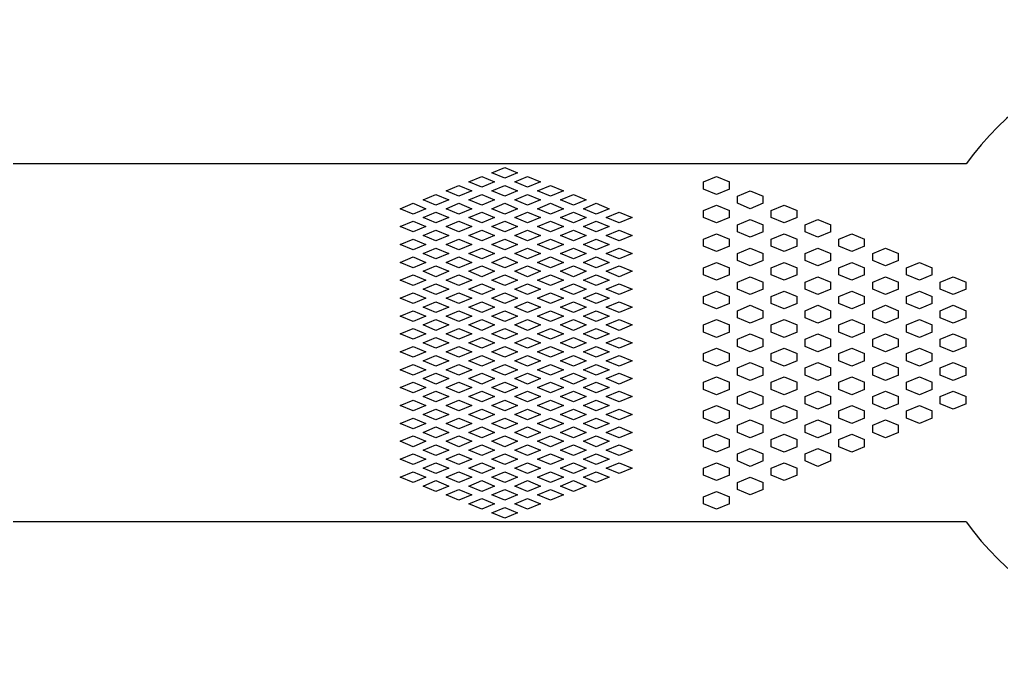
# Model space of a CAD drawing. Header units: inches. Extents: x -271009 to 5700, y -37000 to 38138.
# Drawn here: x -136178 to -133393, y -7239 to -5427 of the extents above; entities that cross this region are included whole.
import ezdxf

# ---------------------------------------------------------------- set-up
doc = ezdxf.new("R2010")
doc.units = ezdxf.units.IN
doc.header["$MEASUREMENT"] = 0

msp = doc.modelspace()

# ---------------------------------------------------------------- linework, layer by layer
for p, q in [((-133492.9, -5836.2), (-136449.2, -5836.2)), ((-134838.3, -5861.6), (-134801.7, -5846.4)), ((-134801.7, -5846.4), (-134765.2, -5861.6)), ((-134903.2, -5887), (-134866.7, -5871.8)), ((-134866.7, -5871.8), (-134830.2, -5887)), ((-134801.7, -5876.8), (-134838.3, -5861.6)), ((-134765.2, -5861.6), (-134801.7, -5876.8)), ((-134773.3, -5887), (-134736.8, -5871.8)), ((-134736.8, -5871.8), (-134700.2, -5887)), ((-134237.4, -5887), (-134200.9, -5871.8)), ((-134200.9, -5871.8), (-134164.3, -5887)), ((-134968.2, -5912.4), (-134931.7, -5897.1)), ((-134931.7, -5897.1), (-134895.1, -5912.4)), ((-134866.7, -5902.2), (-134903.2, -5887)), ((-134830.2, -5887), (-134866.7, -5902.2)), ((-134838.3, -5912.4), (-134801.7, -5897.1)), ((-134801.7, -5897.1), (-134765.2, -5912.4)), ((-134736.8, -5902.2), (-134773.3, -5887)), ((-134700.2, -5887), (-134736.8, -5902.2)), ((-134708.4, -5912.4), (-134671.8, -5897.1)), ((-134671.8, -5897.1), (-134635.3, -5912.4)), ((-134237.4, -5907.3), (-134237.4, -5887)), ((-134164.3, -5907.3), (-134164.3, -5887)), ((-135033.2, -5937.7), (-134996.6, -5922.5)), ((-134996.6, -5922.5), (-134960.1, -5937.7)), ((-134931.7, -5927.6), (-134968.2, -5912.4)), ((-134895.1, -5912.4), (-134931.7, -5927.6)), ((-134903.2, -5937.7), (-134866.7, -5922.5)), ((-134866.7, -5922.5), (-134830.2, -5937.7)), ((-134801.7, -5927.6), (-134838.3, -5912.4)), ((-134765.2, -5912.4), (-134801.7, -5927.6)), ((-134773.3, -5937.7), (-134736.8, -5922.5)), ((-134736.8, -5922.5), (-134700.2, -5937.7)), ((-134671.8, -5927.6), (-134708.4, -5912.4)), ((-134635.3, -5912.4), (-134671.8, -5927.6)), ((-134643.4, -5937.7), (-134606.9, -5922.5)), ((-134606.9, -5922.5), (-134570.3, -5937.7)), ((-134200.9, -5922.5), (-134237.4, -5907.3)), ((-134164.3, -5907.3), (-134200.9, -5922.5)), ((-134141.5, -5927.6), (-134104.9, -5912.4)), ((-134141.5, -5947.9), (-134141.5, -5927.6)), ((-134104.9, -5912.4), (-134068.4, -5927.6)), ((-134068.4, -5947.9), (-134068.4, -5927.6)), ((-135098.1, -5963.1), (-135061.6, -5947.9)), ((-135061.6, -5947.9), (-135025, -5963.1)), ((-134996.6, -5953), (-135033.2, -5937.7)), ((-134960.1, -5937.7), (-134996.6, -5953)), ((-134968.2, -5963.1), (-134931.7, -5947.9)), ((-134931.7, -5947.9), (-134895.1, -5963.1)), ((-134866.7, -5953), (-134903.2, -5937.7)), ((-134830.2, -5937.7), (-134866.7, -5953)), ((-134838.3, -5963.1), (-134801.7, -5947.9)), ((-134801.7, -5947.9), (-134765.2, -5963.1)), ((-134736.8, -5953), (-134773.3, -5937.7)), ((-134700.2, -5937.7), (-134736.8, -5953)), ((-134708.4, -5963.1), (-134671.8, -5947.9)), ((-134671.8, -5947.9), (-134635.3, -5963.1)), ((-134606.9, -5953), (-134643.4, -5937.7)), ((-134570.3, -5937.7), (-134606.9, -5953)), ((-134578.4, -5963.1), (-134541.9, -5947.9)), ((-134541.9, -5947.9), (-134505.4, -5963.1)), ((-134237.4, -5968.2), (-134200.9, -5953)), ((-134200.9, -5953), (-134164.3, -5968.2)), ((-134104.9, -5963.1), (-134141.5, -5947.9)), ((-134068.4, -5947.9), (-134104.9, -5963.1)), ((-134045.6, -5968.2), (-134009, -5953)), ((-134009, -5953), (-133972.5, -5968.2)), ((-135061.6, -5978.3), (-135098.1, -5963.1)), ((-135025, -5963.1), (-135061.6, -5978.3)), ((-135033.2, -5988.5), (-134996.6, -5973.3)), ((-134996.6, -5973.3), (-134960.1, -5988.5)), ((-134931.7, -5978.3), (-134968.2, -5963.1)), ((-134895.1, -5963.1), (-134931.7, -5978.3)), ((-134903.2, -5988.5), (-134866.7, -5973.3)), ((-134866.7, -5973.3), (-134830.2, -5988.5)), ((-134801.7, -5978.3), (-134838.3, -5963.1)), ((-134765.2, -5963.1), (-134801.7, -5978.3)), ((-134773.3, -5988.5), (-134736.8, -5973.3)), ((-134736.8, -5973.3), (-134700.2, -5988.5)), ((-134671.8, -5978.3), (-134708.4, -5963.1)), ((-134635.3, -5963.1), (-134671.8, -5978.3)), ((-134643.4, -5988.5), (-134606.9, -5973.3)), ((-134606.9, -5973.3), (-134570.3, -5988.5)), ((-134541.9, -5978.3), (-134578.4, -5963.1)), ((-134505.4, -5963.1), (-134541.9, -5978.3)), ((-134513.5, -5988.5), (-134476.9, -5973.3)), ((-134476.9, -5973.3), (-134440.4, -5988.5)), ((-134237.4, -5988.5), (-134237.4, -5968.2)), ((-134164.3, -5988.5), (-134164.3, -5968.2)), ((-134045.6, -5988.5), (-134045.6, -5968.2)), ((-133972.5, -5988.5), (-133972.5, -5968.2)), ((-135098.1, -6013.9), (-135061.6, -5998.6)), ((-135061.6, -6029.1), (-135098.1, -6013.9)), ((-135061.6, -5998.6), (-135025, -6013.9)), ((-135025, -6013.9), (-135061.6, -6029.1)), ((-134996.6, -6003.7), (-135033.2, -5988.5)), ((-134960.1, -5988.5), (-134996.6, -6003.7)), ((-134968.2, -6013.9), (-134931.7, -5998.6)), ((-134931.7, -6029.1), (-134968.2, -6013.9)), ((-134931.7, -5998.6), (-134895.1, -6013.9)), ((-134895.1, -6013.9), (-134931.7, -6029.1)), ((-134866.7, -6003.7), (-134903.2, -5988.5)), ((-134830.2, -5988.5), (-134866.7, -6003.7)), ((-134838.3, -6013.9), (-134801.7, -5998.6)), ((-134801.7, -6029.1), (-134838.3, -6013.9)), ((-134801.7, -5998.6), (-134765.2, -6013.9)), ((-134765.2, -6013.9), (-134801.7, -6029.1)), ((-134736.8, -6003.7), (-134773.3, -5988.5)), ((-134700.2, -5988.5), (-134736.8, -6003.7)), ((-134708.4, -6013.9), (-134671.8, -5998.6)), ((-134671.8, -6029.1), (-134708.4, -6013.9)), ((-134671.8, -5998.6), (-134635.3, -6013.9)), ((-134635.3, -6013.9), (-134671.8, -6029.1)), ((-134606.9, -6003.7), (-134643.4, -5988.5)), ((-134570.3, -5988.5), (-134606.9, -6003.7)), ((-134578.4, -6013.9), (-134541.9, -5998.6)), ((-134541.9, -6029.1), (-134578.4, -6013.9)), ((-134541.9, -5998.6), (-134505.4, -6013.9)), ((-134505.4, -6013.9), (-134541.9, -6029.1)), ((-134476.9, -6003.7), (-134513.5, -5988.5)), ((-134440.4, -5988.5), (-134476.9, -6003.7)), ((-134200.9, -6003.7), (-134237.4, -5988.5)), ((-134164.3, -5988.5), (-134200.9, -6003.7)), ((-134141.5, -6008.8), (-134104.9, -5993.6)), ((-134141.5, -6029.1), (-134141.5, -6008.8)), ((-134104.9, -5993.6), (-134068.4, -6008.8)), ((-134068.4, -6029.1), (-134068.4, -6008.8)), ((-134009, -6003.7), (-134045.6, -5988.5)), ((-133972.5, -5988.5), (-134009, -6003.7)), ((-133949.6, -6008.8), (-133913.1, -5993.6)), ((-133949.6, -6029.1), (-133949.6, -6008.8)), ((-133913.1, -5993.6), (-133876.6, -6008.8)), ((-133876.6, -6029.1), (-133876.6, -6008.8)), ((-135033.2, -6039.2), (-134996.6, -6024)), ((-134996.6, -6054.5), (-135033.2, -6039.2)), ((-134996.6, -6024), (-134960.1, -6039.2)), ((-134960.1, -6039.2), (-134996.6, -6054.5)), ((-134903.2, -6039.2), (-134866.7, -6024)), ((-134866.7, -6054.5), (-134903.2, -6039.2)), ((-134866.7, -6024), (-134830.2, -6039.2)), ((-134830.2, -6039.2), (-134866.7, -6054.5)), ((-134773.3, -6039.2), (-134736.8, -6024)), ((-134736.8, -6054.5), (-134773.3, -6039.2)), ((-134736.8, -6024), (-134700.2, -6039.2)), ((-134700.2, -6039.2), (-134736.8, -6054.5)), ((-134643.4, -6039.2), (-134606.9, -6024)), ((-134606.9, -6054.5), (-134643.4, -6039.2)), ((-134606.9, -6024), (-134570.3, -6039.2)), ((-134570.3, -6039.2), (-134606.9, -6054.5)), ((-134513.5, -6039.2), (-134476.9, -6024)), ((-134476.9, -6054.5), (-134513.5, -6039.2)), ((-134476.9, -6024), (-134440.4, -6039.2)), ((-134440.4, -6039.2), (-134476.9, -6054.5)), ((-134237.4, -6049.4), (-134200.9, -6034.2)), ((-134200.9, -6034.2), (-134164.3, -6049.4)), ((-134104.9, -6044.3), (-134141.5, -6029.1)), ((-134068.4, -6029.1), (-134104.9, -6044.3)), ((-134045.6, -6049.4), (-134009, -6034.2)), ((-134009, -6034.2), (-133972.5, -6049.4)), ((-133913.1, -6044.3), (-133949.6, -6029.1)), ((-133876.6, -6029.1), (-133913.1, -6044.3)), ((-133853.7, -6049.4), (-133817.2, -6034.2)), ((-133817.2, -6034.2), (-133780.6, -6049.4)), ((-135098.1, -6064.6), (-135061.6, -6049.4)), ((-135061.6, -6079.8), (-135098.1, -6064.6)), ((-135061.6, -6049.4), (-135025, -6064.6)), ((-135025, -6064.6), (-135061.6, -6079.8)), ((-134968.2, -6064.6), (-134931.7, -6049.4)), ((-134931.7, -6079.8), (-134968.2, -6064.6)), ((-134931.7, -6049.4), (-134895.1, -6064.6)), ((-134895.1, -6064.6), (-134931.7, -6079.8)), ((-134838.3, -6064.6), (-134801.7, -6049.4)), ((-134801.7, -6079.8), (-134838.3, -6064.6)), ((-134801.7, -6049.4), (-134765.2, -6064.6)), ((-134765.2, -6064.6), (-134801.7, -6079.8)), ((-134708.4, -6064.6), (-134671.8, -6049.4)), ((-134671.8, -6079.8), (-134708.4, -6064.6)), ((-134671.8, -6049.4), (-134635.3, -6064.6)), ((-134635.3, -6064.6), (-134671.8, -6079.8)), ((-134578.4, -6064.6), (-134541.9, -6049.4)), ((-134541.9, -6079.8), (-134578.4, -6064.6)), ((-134541.9, -6049.4), (-134505.4, -6064.6)), ((-134505.4, -6064.6), (-134541.9, -6079.8)), ((-134237.4, -6069.7), (-134237.4, -6049.4)), ((-134200.9, -6084.9), (-134237.4, -6069.7)), ((-134164.3, -6069.7), (-134200.9, -6084.9)), ((-134164.3, -6069.7), (-134164.3, -6049.4)), ((-134045.6, -6069.7), (-134045.6, -6049.4)), ((-134009, -6084.9), (-134045.6, -6069.7)), ((-133972.5, -6069.7), (-134009, -6084.9)), ((-133972.5, -6069.7), (-133972.5, -6049.4)), ((-133853.7, -6069.7), (-133853.7, -6049.4)), ((-133817.2, -6084.9), (-133853.7, -6069.7)), ((-133780.6, -6069.7), (-133817.2, -6084.9)), ((-133780.6, -6069.7), (-133780.6, -6049.4)), ((-135033.2, -6090), (-134996.6, -6074.8)), ((-134996.6, -6105.2), (-135033.2, -6090)), ((-134996.6, -6074.8), (-134960.1, -6090)), ((-134960.1, -6090), (-134996.6, -6105.2)), ((-134903.2, -6090), (-134866.7, -6074.8)), ((-134866.7, -6105.2), (-134903.2, -6090)), ((-134866.7, -6074.8), (-134830.2, -6090)), ((-134830.2, -6090), (-134866.7, -6105.2)), ((-134773.3, -6090), (-134736.8, -6074.8)), ((-134736.8, -6105.2), (-134773.3, -6090)), ((-134736.8, -6074.8), (-134700.2, -6090)), ((-134700.2, -6090), (-134736.8, -6105.2)), ((-134643.4, -6090), (-134606.9, -6074.8)), ((-134606.9, -6105.2), (-134643.4, -6090)), ((-134606.9, -6074.8), (-134570.3, -6090)), ((-134570.3, -6090), (-134606.9, -6105.2)), ((-134513.5, -6090), (-134476.9, -6074.8)), ((-134476.9, -6105.2), (-134513.5, -6090)), ((-134476.9, -6074.8), (-134440.4, -6090)), ((-134440.4, -6090), (-134476.9, -6105.2)), ((-134141.5, -6090), (-134104.9, -6074.8)), ((-134141.5, -6110.3), (-134141.5, -6090)), ((-134104.9, -6074.8), (-134068.4, -6090)), ((-134068.4, -6110.3), (-134068.4, -6090)), ((-133949.6, -6090), (-133913.1, -6074.8)), ((-133949.6, -6110.3), (-133949.6, -6090)), ((-133913.1, -6074.8), (-133876.6, -6090)), ((-133876.6, -6110.3), (-133876.6, -6090)), ((-133757.8, -6090), (-133721.3, -6074.8)), ((-133757.8, -6110.3), (-133757.8, -6090)), ((-133721.3, -6074.8), (-133684.7, -6090)), ((-133684.7, -6110.3), (-133684.7, -6090)), ((-135098.1, -6115.4), (-135061.6, -6100.1)), ((-135061.6, -6130.6), (-135098.1, -6115.4)), ((-135061.6, -6100.1), (-135025, -6115.4)), ((-135025, -6115.4), (-135061.6, -6130.6)), ((-135033.2, -6140.7), (-134996.6, -6125.5)), ((-134996.6, -6125.5), (-134960.1, -6140.7)), ((-134968.2, -6115.4), (-134931.7, -6100.1)), ((-134931.7, -6130.6), (-134968.2, -6115.4)), ((-134931.7, -6100.1), (-134895.1, -6115.4)), ((-134895.1, -6115.4), (-134931.7, -6130.6)), ((-134903.2, -6140.7), (-134866.7, -6125.5)), ((-134866.7, -6125.5), (-134830.2, -6140.7)), ((-134838.3, -6115.4), (-134801.7, -6100.1)), ((-134801.7, -6130.6), (-134838.3, -6115.4)), ((-134801.7, -6100.1), (-134765.2, -6115.4)), ((-134765.2, -6115.4), (-134801.7, -6130.6)), ((-134773.3, -6140.7), (-134736.8, -6125.5)), ((-134736.8, -6125.5), (-134700.2, -6140.7)), ((-134708.4, -6115.4), (-134671.8, -6100.1)), ((-134671.8, -6130.6), (-134708.4, -6115.4)), ((-134671.8, -6100.1), (-134635.3, -6115.4)), ((-134635.3, -6115.4), (-134671.8, -6130.6)), ((-134643.4, -6140.7), (-134606.9, -6125.5)), ((-134606.9, -6125.5), (-134570.3, -6140.7)), ((-134578.4, -6115.4), (-134541.9, -6100.1)), ((-134541.9, -6130.6), (-134578.4, -6115.4)), ((-134541.9, -6100.1), (-134505.4, -6115.4)), ((-134505.4, -6115.4), (-134541.9, -6130.6)), ((-134513.5, -6140.7), (-134476.9, -6125.5)), ((-134476.9, -6125.5), (-134440.4, -6140.7)), ((-134237.4, -6130.6), (-134200.9, -6115.4)), ((-134200.9, -6115.4), (-134164.3, -6130.6)), ((-134104.9, -6125.5), (-134141.5, -6110.3)), ((-134068.4, -6110.3), (-134104.9, -6125.5)), ((-134045.6, -6130.6), (-134009, -6115.4)), ((-134009, -6115.4), (-133972.5, -6130.6)), ((-133913.1, -6125.5), (-133949.6, -6110.3)), ((-133876.6, -6110.3), (-133913.1, -6125.5)), ((-133853.7, -6130.6), (-133817.2, -6115.4)), ((-133817.2, -6115.4), (-133780.6, -6130.6)), ((-133721.3, -6125.5), (-133757.8, -6110.3)), ((-133684.7, -6110.3), (-133721.3, -6125.5)), ((-133661.9, -6130.6), (-133625.4, -6115.4)), ((-133625.4, -6115.4), (-133588.8, -6130.6)), ((-135098.1, -6166.1), (-135061.6, -6150.9)), ((-135061.6, -6150.9), (-135025, -6166.1)), ((-134996.6, -6156), (-135033.2, -6140.7)), ((-134960.1, -6140.7), (-134996.6, -6156)), ((-134968.2, -6166.1), (-134931.7, -6150.9)), ((-134931.7, -6150.9), (-134895.1, -6166.1)), ((-134866.7, -6156), (-134903.2, -6140.7)), ((-134830.2, -6140.7), (-134866.7, -6156)), ((-134838.3, -6166.1), (-134801.7, -6150.9)), ((-134801.7, -6150.9), (-134765.2, -6166.1)), ((-134736.8, -6156), (-134773.3, -6140.7)), ((-134700.2, -6140.7), (-134736.8, -6156)), ((-134708.4, -6166.1), (-134671.8, -6150.9)), ((-134671.8, -6150.9), (-134635.3, -6166.1)), ((-134606.9, -6156), (-134643.4, -6140.7)), ((-134570.3, -6140.7), (-134606.9, -6156)), ((-134578.4, -6166.1), (-134541.9, -6150.9)), ((-134541.9, -6150.9), (-134505.4, -6166.1)), ((-134476.9, -6156), (-134513.5, -6140.7)), ((-134440.4, -6140.7), (-134476.9, -6156)), ((-134237.4, -6150.9), (-134237.4, -6130.6)), ((-134200.9, -6166.1), (-134237.4, -6150.9)), ((-134164.3, -6150.9), (-134200.9, -6166.1)), ((-134164.3, -6150.9), (-134164.3, -6130.6)), ((-134045.6, -6150.9), (-134045.6, -6130.6)), ((-134009, -6166.1), (-134045.6, -6150.9)), ((-133972.5, -6150.9), (-134009, -6166.1)), ((-133972.5, -6150.9), (-133972.5, -6130.6)), ((-133853.7, -6150.9), (-133853.7, -6130.6)), ((-133817.2, -6166.1), (-133853.7, -6150.9)), ((-133780.6, -6150.9), (-133817.2, -6166.1)), ((-133780.6, -6150.9), (-133780.6, -6130.6)), ((-133661.9, -6150.9), (-133661.9, -6130.6)), ((-133625.4, -6166.1), (-133661.9, -6150.9)), ((-133588.8, -6150.9), (-133625.4, -6166.1)), ((-133588.8, -6150.9), (-133588.8, -6130.6)), ((-135061.6, -6181.3), (-135098.1, -6166.1)), ((-135025, -6166.1), (-135061.6, -6181.3)), ((-135033.2, -6191.5), (-134996.6, -6176.3)), ((-134996.6, -6176.3), (-134960.1, -6191.5)), ((-134931.7, -6181.3), (-134968.2, -6166.1)), ((-134895.1, -6166.1), (-134931.7, -6181.3)), ((-134903.2, -6191.5), (-134866.7, -6176.3)), ((-134866.7, -6176.3), (-134830.2, -6191.5)), ((-134801.7, -6181.3), (-134838.3, -6166.1)), ((-134765.2, -6166.1), (-134801.7, -6181.3)), ((-134773.3, -6191.5), (-134736.8, -6176.3)), ((-134736.8, -6176.3), (-134700.2, -6191.5)), ((-134671.8, -6181.3), (-134708.4, -6166.1)), ((-134635.3, -6166.1), (-134671.8, -6181.3)), ((-134643.4, -6191.5), (-134606.9, -6176.3)), ((-134606.9, -6176.3), (-134570.3, -6191.5)), ((-134541.9, -6181.3), (-134578.4, -6166.1)), ((-134505.4, -6166.1), (-134541.9, -6181.3)), ((-134513.5, -6191.5), (-134476.9, -6176.3)), ((-134476.9, -6176.3), (-134440.4, -6191.5)), ((-134141.5, -6171.2), (-134104.9, -6156)), ((-134141.5, -6191.5), (-134141.5, -6171.2)), ((-134104.9, -6156), (-134068.4, -6171.2)), ((-134068.4, -6191.5), (-134068.4, -6171.2)), ((-133949.6, -6171.2), (-133913.1, -6156)), ((-133949.6, -6191.5), (-133949.6, -6171.2)), ((-133913.1, -6156), (-133876.6, -6171.2)), ((-133876.6, -6191.5), (-133876.6, -6171.2)), ((-133757.8, -6171.2), (-133721.3, -6156)), ((-133757.8, -6191.5), (-133757.8, -6171.2)), ((-133721.3, -6156), (-133684.7, -6171.2)), ((-133684.7, -6191.5), (-133684.7, -6171.2)), ((-133566, -6171.2), (-133529.4, -6156)), ((-133566, -6191.5), (-133566, -6171.2)), ((-133529.4, -6156), (-133492.9, -6171.2)), ((-133492.9, -6191.5), (-133492.9, -6171.2)), ((-135098.1, -6216.9), (-135061.6, -6201.6)), ((-135061.6, -6201.6), (-135025, -6216.9)), ((-134996.6, -6206.7), (-135033.2, -6191.5)), ((-134960.1, -6191.5), (-134996.6, -6206.7)), ((-134968.2, -6216.9), (-134931.7, -6201.6)), ((-134931.7, -6201.6), (-134895.1, -6216.9)), ((-134866.7, -6206.7), (-134903.2, -6191.5)), ((-134830.2, -6191.5), (-134866.7, -6206.7)), ((-134838.3, -6216.9), (-134801.7, -6201.6)), ((-134801.7, -6201.6), (-134765.2, -6216.9)), ((-134736.8, -6206.7), (-134773.3, -6191.5)), ((-134700.2, -6191.5), (-134736.8, -6206.7)), ((-134708.4, -6216.9), (-134671.8, -6201.6)), ((-134671.8, -6201.6), (-134635.3, -6216.9)), ((-134606.9, -6206.7), (-134643.4, -6191.5)), ((-134570.3, -6191.5), (-134606.9, -6206.7)), ((-134578.4, -6216.9), (-134541.9, -6201.6)), ((-134541.9, -6201.6), (-134505.4, -6216.9)), ((-134476.9, -6206.7), (-134513.5, -6191.5)), ((-134440.4, -6191.5), (-134476.9, -6206.7)), ((-134237.4, -6211.8), (-134200.9, -6196.6)), ((-134200.9, -6196.6), (-134164.3, -6211.8)), ((-134104.9, -6206.7), (-134141.5, -6191.5)), ((-134068.4, -6191.5), (-134104.9, -6206.7)), ((-134045.6, -6211.8), (-134009, -6196.6)), ((-134009, -6196.6), (-133972.5, -6211.8)), ((-133913.1, -6206.7), (-133949.6, -6191.5)), ((-133876.6, -6191.5), (-133913.1, -6206.7)), ((-133853.7, -6211.8), (-133817.2, -6196.6)), ((-133817.2, -6196.6), (-133780.6, -6211.8)), ((-133721.3, -6206.7), (-133757.8, -6191.5)), ((-133684.7, -6191.5), (-133721.3, -6206.7)), ((-133661.9, -6211.8), (-133625.4, -6196.6)), ((-133625.4, -6196.6), (-133588.8, -6211.8)), ((-133529.4, -6206.7), (-133566, -6191.5)), ((-133492.9, -6191.5), (-133529.4, -6206.7)), ((-135061.6, -6232.1), (-135098.1, -6216.9)), ((-135025, -6216.9), (-135061.6, -6232.1)), ((-135033.2, -6242.2), (-134996.6, -6227)), ((-134996.6, -6227), (-134960.1, -6242.2)), ((-134931.7, -6232.1), (-134968.2, -6216.9)), ((-134895.1, -6216.9), (-134931.7, -6232.1)), ((-134903.2, -6242.2), (-134866.7, -6227)), ((-134866.7, -6227), (-134830.2, -6242.2)), ((-134801.7, -6232.1), (-134838.3, -6216.9)), ((-134765.2, -6216.9), (-134801.7, -6232.1)), ((-134773.3, -6242.2), (-134736.8, -6227)), ((-134736.8, -6227), (-134700.2, -6242.2)), ((-134671.8, -6232.1), (-134708.4, -6216.9)), ((-134635.3, -6216.9), (-134671.8, -6232.1)), ((-134643.4, -6242.2), (-134606.9, -6227)), ((-134606.9, -6227), (-134570.3, -6242.2)), ((-134541.9, -6232.1), (-134578.4, -6216.9)), ((-134505.4, -6216.9), (-134541.9, -6232.1)), ((-134513.5, -6242.2), (-134476.9, -6227)), ((-134476.9, -6227), (-134440.4, -6242.2)), ((-134237.4, -6232.1), (-134237.4, -6211.8)), ((-134200.9, -6247.3), (-134237.4, -6232.1)), ((-134164.3, -6232.1), (-134200.9, -6247.3)), ((-134164.3, -6232.1), (-134164.3, -6211.8)), ((-134141.5, -6252.4), (-134104.9, -6237.2)), ((-134104.9, -6237.2), (-134068.4, -6252.4)), ((-134045.6, -6232.1), (-134045.6, -6211.8)), ((-134009, -6247.3), (-134045.6, -6232.1)), ((-133972.5, -6232.1), (-134009, -6247.3)), ((-133972.5, -6232.1), (-133972.5, -6211.8)), ((-133949.6, -6252.4), (-133913.1, -6237.2)), ((-133913.1, -6237.2), (-133876.6, -6252.4)), ((-133853.7, -6232.1), (-133853.7, -6211.8)), ((-133817.2, -6247.3), (-133853.7, -6232.1)), ((-133780.6, -6232.1), (-133817.2, -6247.3)), ((-133780.6, -6232.1), (-133780.6, -6211.8)), ((-133757.8, -6252.4), (-133721.3, -6237.2)), ((-133721.3, -6237.2), (-133684.7, -6252.4)), ((-133661.9, -6232.1), (-133661.9, -6211.8)), ((-133625.4, -6247.3), (-133661.9, -6232.1)), ((-133588.8, -6232.1), (-133625.4, -6247.3)), ((-133588.8, -6232.1), (-133588.8, -6211.8)), ((-133566, -6252.4), (-133529.4, -6237.2)), ((-133529.4, -6237.2), (-133492.9, -6252.4)), ((-135098.1, -6267.6), (-135061.6, -6252.4)), ((-135061.6, -6252.4), (-135025, -6267.6)), ((-134996.6, -6257.5), (-135033.2, -6242.2)), ((-134960.1, -6242.2), (-134996.6, -6257.5)), ((-134968.2, -6267.6), (-134931.7, -6252.4)), ((-134931.7, -6252.4), (-134895.1, -6267.6)), ((-134866.7, -6257.5), (-134903.2, -6242.2)), ((-134830.2, -6242.2), (-134866.7, -6257.5)), ((-134838.3, -6267.6), (-134801.7, -6252.4)), ((-134801.7, -6252.4), (-134765.2, -6267.6)), ((-134736.8, -6257.5), (-134773.3, -6242.2)), ((-134700.2, -6242.2), (-134736.8, -6257.5)), ((-134708.4, -6267.6), (-134671.8, -6252.4)), ((-134671.8, -6252.4), (-134635.3, -6267.6)), ((-134606.9, -6257.5), (-134643.4, -6242.2)), ((-134570.3, -6242.2), (-134606.9, -6257.5)), ((-134578.4, -6267.6), (-134541.9, -6252.4)), ((-134541.9, -6252.4), (-134505.4, -6267.6)), ((-134476.9, -6257.5), (-134513.5, -6242.2)), ((-134440.4, -6242.2), (-134476.9, -6257.5)), ((-134141.5, -6272.7), (-134141.5, -6252.4)), ((-134068.4, -6272.7), (-134068.4, -6252.4)), ((-133949.6, -6272.7), (-133949.6, -6252.4)), ((-133876.6, -6272.7), (-133876.6, -6252.4)), ((-133757.8, -6272.7), (-133757.8, -6252.4)), ((-133684.7, -6272.7), (-133684.7, -6252.4)), ((-133566, -6272.7), (-133566, -6252.4)), ((-133492.9, -6272.7), (-133492.9, -6252.4)), ((-135061.6, -6282.8), (-135098.1, -6267.6)), ((-135025, -6267.6), (-135061.6, -6282.8)), ((-135033.2, -6293), (-134996.6, -6277.8)), ((-134996.6, -6308.2), (-135033.2, -6293)), ((-134996.6, -6277.8), (-134960.1, -6293)), ((-134960.1, -6293), (-134996.6, -6308.2)), ((-134931.7, -6282.8), (-134968.2, -6267.6)), ((-134895.1, -6267.6), (-134931.7, -6282.8)), ((-134903.2, -6293), (-134866.7, -6277.8)), ((-134866.7, -6308.2), (-134903.2, -6293)), ((-134866.7, -6277.8), (-134830.2, -6293)), ((-134830.2, -6293), (-134866.7, -6308.2)), ((-134801.7, -6282.8), (-134838.3, -6267.6)), ((-134765.2, -6267.6), (-134801.7, -6282.8)), ((-134773.3, -6293), (-134736.8, -6277.8)), ((-134736.8, -6308.2), (-134773.3, -6293)), ((-134736.8, -6277.8), (-134700.2, -6293)), ((-134700.2, -6293), (-134736.8, -6308.2)), ((-134671.8, -6282.8), (-134708.4, -6267.6)), ((-134635.3, -6267.6), (-134671.8, -6282.8)), ((-134643.4, -6293), (-134606.9, -6277.8)), ((-134606.9, -6308.2), (-134643.4, -6293)), ((-134606.9, -6277.8), (-134570.3, -6293)), ((-134570.3, -6293), (-134606.9, -6308.2)), ((-134541.9, -6282.8), (-134578.4, -6267.6)), ((-134505.4, -6267.6), (-134541.9, -6282.8)), ((-134513.5, -6293), (-134476.9, -6277.8)), ((-134476.9, -6308.2), (-134513.5, -6293)), ((-134476.9, -6277.8), (-134440.4, -6293)), ((-134440.4, -6293), (-134476.9, -6308.2)), ((-134237.4, -6293), (-134200.9, -6277.8)), ((-134237.4, -6313.3), (-134237.4, -6293)), ((-134200.9, -6277.8), (-134164.3, -6293)), ((-134164.3, -6313.3), (-134164.3, -6293)), ((-134104.9, -6287.9), (-134141.5, -6272.7)), ((-134068.4, -6272.7), (-134104.9, -6287.9)), ((-134045.6, -6293), (-134009, -6277.8)), ((-134045.6, -6313.3), (-134045.6, -6293)), ((-134009, -6277.8), (-133972.5, -6293)), ((-133972.5, -6313.3), (-133972.5, -6293)), ((-133913.1, -6287.9), (-133949.6, -6272.7)), ((-133876.6, -6272.7), (-133913.1, -6287.9)), ((-133853.7, -6293), (-133817.2, -6277.8)), ((-133853.7, -6313.3), (-133853.7, -6293)), ((-133817.2, -6277.8), (-133780.6, -6293)), ((-133780.6, -6313.3), (-133780.6, -6293)), ((-133721.3, -6287.9), (-133757.8, -6272.7)), ((-133684.7, -6272.7), (-133721.3, -6287.9)), ((-133661.9, -6293), (-133625.4, -6277.8)), ((-133661.9, -6313.3), (-133661.9, -6293)), ((-133625.4, -6277.8), (-133588.8, -6293)), ((-133588.8, -6313.3), (-133588.8, -6293)), ((-133529.4, -6287.9), (-133566, -6272.7)), ((-133492.9, -6272.7), (-133529.4, -6287.9)), ((-135098.1, -6318.4), (-135061.6, -6303.1)), ((-135061.6, -6333.6), (-135098.1, -6318.4)), ((-135061.6, -6303.1), (-135025, -6318.4)), ((-135025, -6318.4), (-135061.6, -6333.6)), ((-134968.2, -6318.4), (-134931.7, -6303.1)), ((-134931.7, -6333.6), (-134968.2, -6318.4)), ((-134931.7, -6303.1), (-134895.1, -6318.4)), ((-134895.1, -6318.4), (-134931.7, -6333.6)), ((-134838.3, -6318.4), (-134801.7, -6303.1)), ((-134801.7, -6333.6), (-134838.3, -6318.4)), ((-134801.7, -6303.1), (-134765.2, -6318.4)), ((-134765.2, -6318.4), (-134801.7, -6333.6)), ((-134708.4, -6318.4), (-134671.8, -6303.1)), ((-134671.8, -6333.6), (-134708.4, -6318.4)), ((-134671.8, -6303.1), (-134635.3, -6318.4)), ((-134635.3, -6318.4), (-134671.8, -6333.6)), ((-134578.4, -6318.4), (-134541.9, -6303.1)), ((-134541.9, -6333.6), (-134578.4, -6318.4)), ((-134541.9, -6303.1), (-134505.4, -6318.4)), ((-134505.4, -6318.4), (-134541.9, -6333.6)), ((-134200.9, -6328.5), (-134237.4, -6313.3)), ((-134164.3, -6313.3), (-134200.9, -6328.5)), ((-134141.5, -6333.6), (-134104.9, -6318.4)), ((-134104.9, -6318.4), (-134068.4, -6333.6)), ((-134009, -6328.5), (-134045.6, -6313.3)), ((-133972.5, -6313.3), (-134009, -6328.5)), ((-133949.6, -6333.6), (-133913.1, -6318.4)), ((-133913.1, -6318.4), (-133876.6, -6333.6)), ((-133817.2, -6328.5), (-133853.7, -6313.3)), ((-133780.6, -6313.3), (-133817.2, -6328.5)), ((-133757.8, -6333.6), (-133721.3, -6318.4)), ((-133721.3, -6318.4), (-133684.7, -6333.6)), ((-133625.4, -6328.5), (-133661.9, -6313.3)), ((-133588.8, -6313.3), (-133625.4, -6328.5)), ((-133566, -6333.6), (-133529.4, -6318.4)), ((-133529.4, -6318.4), (-133492.9, -6333.6)), ((-135033.2, -6343.7), (-134996.6, -6328.5)), ((-134996.6, -6359), (-135033.2, -6343.7)), ((-134996.6, -6328.5), (-134960.1, -6343.7)), ((-134960.1, -6343.7), (-134996.6, -6359)), ((-134903.2, -6343.7), (-134866.7, -6328.5)), ((-134866.7, -6359), (-134903.2, -6343.7)), ((-134866.7, -6328.5), (-134830.2, -6343.7)), ((-134830.2, -6343.7), (-134866.7, -6359)), ((-134773.3, -6343.7), (-134736.8, -6328.5)), ((-134736.8, -6359), (-134773.3, -6343.7)), ((-134736.8, -6328.5), (-134700.2, -6343.7)), ((-134700.2, -6343.7), (-134736.8, -6359)), ((-134643.4, -6343.7), (-134606.9, -6328.5)), ((-134606.9, -6359), (-134643.4, -6343.7)), ((-134606.9, -6328.5), (-134570.3, -6343.7)), ((-134570.3, -6343.7), (-134606.9, -6359)), ((-134513.5, -6343.7), (-134476.9, -6328.5)), ((-134476.9, -6359), (-134513.5, -6343.7)), ((-134476.9, -6328.5), (-134440.4, -6343.7)), ((-134440.4, -6343.7), (-134476.9, -6359)), ((-134141.5, -6353.9), (-134141.5, -6333.6)), ((-134068.4, -6353.9), (-134068.4, -6333.6)), ((-133949.6, -6353.9), (-133949.6, -6333.6)), ((-133876.6, -6353.9), (-133876.6, -6333.6)), ((-133757.8, -6353.9), (-133757.8, -6333.6)), ((-133684.7, -6353.9), (-133684.7, -6333.6)), ((-133566, -6353.9), (-133566, -6333.6)), ((-133492.9, -6353.9), (-133492.9, -6333.6)), ((-135098.1, -6369.1), (-135061.6, -6353.9)), ((-135061.6, -6384.3), (-135098.1, -6369.1)), ((-135061.6, -6353.9), (-135025, -6369.1)), ((-135025, -6369.1), (-135061.6, -6384.3)), ((-134968.2, -6369.1), (-134931.7, -6353.9)), ((-134931.7, -6384.3), (-134968.2, -6369.1)), ((-134931.7, -6353.9), (-134895.1, -6369.1)), ((-134895.1, -6369.1), (-134931.7, -6384.3)), ((-134838.3, -6369.1), (-134801.7, -6353.9)), ((-134801.7, -6384.3), (-134838.3, -6369.1)), ((-134801.7, -6353.9), (-134765.2, -6369.1)), ((-134765.2, -6369.1), (-134801.7, -6384.3)), ((-134708.4, -6369.1), (-134671.8, -6353.9)), ((-134671.8, -6384.3), (-134708.4, -6369.1)), ((-134671.8, -6353.9), (-134635.3, -6369.1)), ((-134635.3, -6369.1), (-134671.8, -6384.3)), ((-134578.4, -6369.1), (-134541.9, -6353.9)), ((-134541.9, -6384.3), (-134578.4, -6369.1)), ((-134541.9, -6353.9), (-134505.4, -6369.1)), ((-134505.4, -6369.1), (-134541.9, -6384.3)), ((-134237.4, -6374.2), (-134200.9, -6359)), ((-134237.4, -6394.5), (-134237.4, -6374.2)), ((-134200.9, -6359), (-134164.3, -6374.2)), ((-134164.3, -6394.5), (-134164.3, -6374.2)), ((-134104.9, -6369.1), (-134141.5, -6353.9)), ((-134068.4, -6353.9), (-134104.9, -6369.1)), ((-134045.6, -6374.2), (-134009, -6359)), ((-134045.6, -6394.5), (-134045.6, -6374.2)), ((-134009, -6359), (-133972.5, -6374.2)), ((-133972.5, -6394.5), (-133972.5, -6374.2)), ((-133913.1, -6369.1), (-133949.6, -6353.9)), ((-133876.6, -6353.9), (-133913.1, -6369.1)), ((-133853.7, -6374.2), (-133817.2, -6359)), ((-133853.7, -6394.5), (-133853.7, -6374.2)), ((-133817.2, -6359), (-133780.6, -6374.2)), ((-133780.6, -6394.5), (-133780.6, -6374.2)), ((-133721.3, -6369.1), (-133757.8, -6353.9)), ((-133684.7, -6353.9), (-133721.3, -6369.1)), ((-133661.9, -6374.2), (-133625.4, -6359)), ((-133661.9, -6394.5), (-133661.9, -6374.2)), ((-133625.4, -6359), (-133588.8, -6374.2)), ((-133588.8, -6394.5), (-133588.8, -6374.2)), ((-133529.4, -6369.1), (-133566, -6353.9)), ((-133492.9, -6353.9), (-133529.4, -6369.1)), ((-135098.1, -6419.9), (-135061.6, -6404.6)), ((-135061.6, -6404.6), (-135025, -6419.9)), ((-135033.2, -6394.5), (-134996.6, -6379.3)), ((-134996.6, -6409.7), (-135033.2, -6394.5)), ((-134996.6, -6379.3), (-134960.1, -6394.5)), ((-134960.1, -6394.5), (-134996.6, -6409.7)), ((-134968.2, -6419.9), (-134931.7, -6404.6)), ((-134931.7, -6404.6), (-134895.1, -6419.9)), ((-134903.2, -6394.5), (-134866.7, -6379.3)), ((-134866.7, -6409.7), (-134903.2, -6394.5)), ((-134866.7, -6379.3), (-134830.2, -6394.5)), ((-134830.2, -6394.5), (-134866.7, -6409.7)), ((-134838.3, -6419.9), (-134801.7, -6404.6)), ((-134801.7, -6404.6), (-134765.2, -6419.9)), ((-134773.3, -6394.5), (-134736.8, -6379.3)), ((-134736.8, -6409.7), (-134773.3, -6394.5)), ((-134736.8, -6379.3), (-134700.2, -6394.5)), ((-134700.2, -6394.5), (-134736.8, -6409.7)), ((-134708.4, -6419.9), (-134671.8, -6404.6)), ((-134671.8, -6404.6), (-134635.3, -6419.9)), ((-134643.4, -6394.5), (-134606.9, -6379.3)), ((-134606.9, -6409.7), (-134643.4, -6394.5)), ((-134606.9, -6379.3), (-134570.3, -6394.5)), ((-134570.3, -6394.5), (-134606.9, -6409.7)), ((-134578.4, -6419.9), (-134541.9, -6404.6)), ((-134541.9, -6404.6), (-134505.4, -6419.9)), ((-134513.5, -6394.5), (-134476.9, -6379.3)), ((-134476.9, -6409.7), (-134513.5, -6394.5)), ((-134476.9, -6379.3), (-134440.4, -6394.5)), ((-134440.4, -6394.5), (-134476.9, -6409.7)), ((-134200.9, -6409.7), (-134237.4, -6394.5)), ((-134164.3, -6394.5), (-134200.9, -6409.7)), ((-134141.5, -6414.8), (-134104.9, -6399.6)), ((-134104.9, -6399.6), (-134068.4, -6414.8)), ((-134009, -6409.7), (-134045.6, -6394.5)), ((-133972.5, -6394.5), (-134009, -6409.7)), ((-133949.6, -6414.8), (-133913.1, -6399.6)), ((-133913.1, -6399.6), (-133876.6, -6414.8)), ((-133817.2, -6409.7), (-133853.7, -6394.5)), ((-133780.6, -6394.5), (-133817.2, -6409.7)), ((-133757.8, -6414.8), (-133721.3, -6399.6)), ((-133721.3, -6399.6), (-133684.7, -6414.8)), ((-133625.4, -6409.7), (-133661.9, -6394.5)), ((-133588.8, -6394.5), (-133625.4, -6409.7)), ((-133566, -6414.8), (-133529.4, -6399.6)), ((-133529.4, -6399.6), (-133492.9, -6414.8)), ((-135061.6, -6435.1), (-135098.1, -6419.9)), ((-135025, -6419.9), (-135061.6, -6435.1)), ((-135033.2, -6445.2), (-134996.6, -6430)), ((-134996.6, -6430), (-134960.1, -6445.2)), ((-134931.7, -6435.1), (-134968.2, -6419.9)), ((-134895.1, -6419.9), (-134931.7, -6435.1)), ((-134903.2, -6445.2), (-134866.7, -6430)), ((-134866.7, -6430), (-134830.2, -6445.2)), ((-134801.7, -6435.1), (-134838.3, -6419.9)), ((-134765.2, -6419.9), (-134801.7, -6435.1)), ((-134773.3, -6445.2), (-134736.8, -6430)), ((-134736.8, -6430), (-134700.2, -6445.2)), ((-134671.8, -6435.1), (-134708.4, -6419.9)), ((-134635.3, -6419.9), (-134671.8, -6435.1)), ((-134643.4, -6445.2), (-134606.9, -6430)), ((-134606.9, -6430), (-134570.3, -6445.2)), ((-134541.9, -6435.1), (-134578.4, -6419.9)), ((-134505.4, -6419.9), (-134541.9, -6435.1)), ((-134513.5, -6445.2), (-134476.9, -6430)), ((-134476.9, -6430), (-134440.4, -6445.2)), ((-134141.5, -6435.1), (-134141.5, -6414.8)), ((-134068.4, -6435.1), (-134068.4, -6414.8)), ((-133949.6, -6435.1), (-133949.6, -6414.8)), ((-133876.6, -6435.1), (-133876.6, -6414.8)), ((-133757.8, -6435.1), (-133757.8, -6414.8)), ((-133684.7, -6435.1), (-133684.7, -6414.8)), ((-133566, -6435.1), (-133566, -6414.8)), ((-133492.9, -6435.1), (-133492.9, -6414.8)), ((-135098.1, -6470.6), (-135061.6, -6455.4)), ((-135061.6, -6455.4), (-135025, -6470.6)), ((-134996.6, -6460.5), (-135033.2, -6445.2)), ((-134960.1, -6445.2), (-134996.6, -6460.5)), ((-134968.2, -6470.6), (-134931.7, -6455.4)), ((-134931.7, -6455.4), (-134895.1, -6470.6)), ((-134866.7, -6460.5), (-134903.2, -6445.2)), ((-134830.2, -6445.2), (-134866.7, -6460.5)), ((-134838.3, -6470.6), (-134801.7, -6455.4)), ((-134801.7, -6455.4), (-134765.2, -6470.6)), ((-134736.8, -6460.5), (-134773.3, -6445.2)), ((-134700.2, -6445.2), (-134736.8, -6460.5)), ((-134708.4, -6470.6), (-134671.8, -6455.4)), ((-134671.8, -6455.4), (-134635.3, -6470.6)), ((-134606.9, -6460.5), (-134643.4, -6445.2)), ((-134570.3, -6445.2), (-134606.9, -6460.5)), ((-134578.4, -6470.6), (-134541.9, -6455.4)), ((-134541.9, -6455.4), (-134505.4, -6470.6)), ((-134476.9, -6460.5), (-134513.5, -6445.2)), ((-134440.4, -6445.2), (-134476.9, -6460.5)), ((-134237.4, -6455.4), (-134200.9, -6440.2)), ((-134237.4, -6475.7), (-134237.4, -6455.4)), ((-134200.9, -6440.2), (-134164.3, -6455.4)), ((-134164.3, -6475.7), (-134164.3, -6455.4)), ((-134104.9, -6450.3), (-134141.5, -6435.1)), ((-134068.4, -6435.1), (-134104.9, -6450.3)), ((-134045.6, -6455.4), (-134009, -6440.2)), ((-134045.6, -6475.7), (-134045.6, -6455.4)), ((-134009, -6440.2), (-133972.5, -6455.4)), ((-133972.5, -6475.7), (-133972.5, -6455.4)), ((-133913.1, -6450.3), (-133949.6, -6435.1)), ((-133876.6, -6435.1), (-133913.1, -6450.3)), ((-133853.7, -6455.4), (-133817.2, -6440.2)), ((-133853.7, -6475.7), (-133853.7, -6455.4)), ((-133817.2, -6440.2), (-133780.6, -6455.4)), ((-133780.6, -6475.7), (-133780.6, -6455.4)), ((-133721.3, -6450.3), (-133757.8, -6435.1)), ((-133684.7, -6435.1), (-133721.3, -6450.3)), ((-133661.9, -6455.4), (-133625.4, -6440.2)), ((-133661.9, -6475.7), (-133661.9, -6455.4)), ((-133625.4, -6440.2), (-133588.8, -6455.4)), ((-133588.8, -6475.7), (-133588.8, -6455.4)), ((-133529.4, -6450.3), (-133566, -6435.1)), ((-133492.9, -6435.1), (-133529.4, -6450.3)), ((-135061.6, -6485.8), (-135098.1, -6470.6)), ((-135025, -6470.6), (-135061.6, -6485.8)), ((-135033.2, -6496), (-134996.6, -6480.8)), ((-134996.6, -6480.8), (-134960.1, -6496)), ((-134931.7, -6485.8), (-134968.2, -6470.6)), ((-134895.1, -6470.6), (-134931.7, -6485.8)), ((-134903.2, -6496), (-134866.7, -6480.8)), ((-134866.7, -6480.8), (-134830.2, -6496)), ((-134801.7, -6485.8), (-134838.3, -6470.6)), ((-134765.2, -6470.6), (-134801.7, -6485.8)), ((-134773.3, -6496), (-134736.8, -6480.8)), ((-134736.8, -6480.8), (-134700.2, -6496)), ((-134671.8, -6485.8), (-134708.4, -6470.6)), ((-134635.3, -6470.6), (-134671.8, -6485.8)), ((-134643.4, -6496), (-134606.9, -6480.8)), ((-134606.9, -6480.8), (-134570.3, -6496)), ((-134541.9, -6485.8), (-134578.4, -6470.6)), ((-134505.4, -6470.6), (-134541.9, -6485.8)), ((-134513.5, -6496), (-134476.9, -6480.8)), ((-134476.9, -6480.8), (-134440.4, -6496)), ((-134200.9, -6490.9), (-134237.4, -6475.7)), ((-134164.3, -6475.7), (-134200.9, -6490.9)), ((-134141.5, -6496), (-134104.9, -6480.8)), ((-134104.9, -6480.8), (-134068.4, -6496)), ((-134009, -6490.9), (-134045.6, -6475.7)), ((-133972.5, -6475.7), (-134009, -6490.9)), ((-133949.6, -6496), (-133913.1, -6480.8)), ((-133913.1, -6480.8), (-133876.6, -6496)), ((-133817.2, -6490.9), (-133853.7, -6475.7)), ((-133780.6, -6475.7), (-133817.2, -6490.9)), ((-133757.8, -6496), (-133721.3, -6480.8)), ((-133721.3, -6480.8), (-133684.7, -6496)), ((-133625.4, -6490.9), (-133661.9, -6475.7)), ((-133588.8, -6475.7), (-133625.4, -6490.9)), ((-133566, -6496), (-133529.4, -6480.8)), ((-133529.4, -6480.8), (-133492.9, -6496)), ((-135098.1, -6521.4), (-135061.6, -6506.1)), ((-135061.6, -6506.1), (-135025, -6521.4)), ((-134996.6, -6511.2), (-135033.2, -6496)), ((-134960.1, -6496), (-134996.6, -6511.2)), ((-134968.2, -6521.4), (-134931.7, -6506.1)), ((-134931.7, -6506.1), (-134895.1, -6521.4)), ((-134866.7, -6511.2), (-134903.2, -6496)), ((-134830.2, -6496), (-134866.7, -6511.2)), ((-134838.3, -6521.4), (-134801.7, -6506.1)), ((-134801.7, -6506.1), (-134765.2, -6521.4)), ((-134736.8, -6511.2), (-134773.3, -6496)), ((-134700.2, -6496), (-134736.8, -6511.2)), ((-134708.4, -6521.4), (-134671.8, -6506.1)), ((-134671.8, -6506.1), (-134635.3, -6521.4)), ((-134606.9, -6511.2), (-134643.4, -6496)), ((-134570.3, -6496), (-134606.9, -6511.2)), ((-134578.4, -6521.4), (-134541.9, -6506.1)), ((-134541.9, -6506.1), (-134505.4, -6521.4)), ((-134476.9, -6511.2), (-134513.5, -6496)), ((-134440.4, -6496), (-134476.9, -6511.2)), ((-134141.5, -6516.3), (-134141.5, -6496)), ((-134104.9, -6531.5), (-134141.5, -6516.3)), ((-134068.4, -6516.3), (-134104.9, -6531.5)), ((-134068.4, -6516.3), (-134068.4, -6496)), ((-133949.6, -6516.3), (-133949.6, -6496)), ((-133913.1, -6531.5), (-133949.6, -6516.3)), ((-133876.6, -6516.3), (-133913.1, -6531.5)), ((-133876.6, -6516.3), (-133876.6, -6496)), ((-133757.8, -6516.3), (-133757.8, -6496)), ((-133721.3, -6531.5), (-133757.8, -6516.3)), ((-133684.7, -6516.3), (-133721.3, -6531.5)), ((-133684.7, -6516.3), (-133684.7, -6496)), ((-133566, -6516.3), (-133566, -6496)), ((-133529.4, -6531.5), (-133566, -6516.3)), ((-133492.9, -6516.3), (-133529.4, -6531.5)), ((-133492.9, -6516.3), (-133492.9, -6496)), ((-135061.6, -6536.6), (-135098.1, -6521.4)), ((-135025, -6521.4), (-135061.6, -6536.6)), ((-135033.2, -6546.7), (-134996.6, -6531.5)), ((-134996.6, -6531.5), (-134960.1, -6546.7)), ((-134931.7, -6536.6), (-134968.2, -6521.4)), ((-134895.1, -6521.4), (-134931.7, -6536.6)), ((-134903.2, -6546.7), (-134866.7, -6531.5)), ((-134866.7, -6531.5), (-134830.2, -6546.7)), ((-134801.7, -6536.6), (-134838.3, -6521.4)), ((-134765.2, -6521.4), (-134801.7, -6536.6)), ((-134773.3, -6546.7), (-134736.8, -6531.5)), ((-134736.8, -6531.5), (-134700.2, -6546.7)), ((-134671.8, -6536.6), (-134708.4, -6521.4)), ((-134635.3, -6521.4), (-134671.8, -6536.6)), ((-134643.4, -6546.7), (-134606.9, -6531.5)), ((-134606.9, -6531.5), (-134570.3, -6546.7)), ((-134541.9, -6536.6), (-134578.4, -6521.4)), ((-134505.4, -6521.4), (-134541.9, -6536.6)), ((-134513.5, -6546.7), (-134476.9, -6531.5)), ((-134476.9, -6531.5), (-134440.4, -6546.7)), ((-134237.4, -6536.6), (-134200.9, -6521.4)), ((-134237.4, -6556.9), (-134237.4, -6536.6)), ((-134200.9, -6521.4), (-134164.3, -6536.6)), ((-134164.3, -6556.9), (-134164.3, -6536.6)), ((-134045.6, -6536.6), (-134009, -6521.4)), ((-134045.6, -6556.9), (-134045.6, -6536.6)), ((-134009, -6521.4), (-133972.5, -6536.6)), ((-133972.5, -6556.9), (-133972.5, -6536.6)), ((-133853.7, -6536.6), (-133817.2, -6521.4)), ((-133853.7, -6556.9), (-133853.7, -6536.6)), ((-133817.2, -6521.4), (-133780.6, -6536.6)), ((-133780.6, -6556.9), (-133780.6, -6536.6)), ((-133661.9, -6536.6), (-133625.4, -6521.4)), ((-133661.9, -6556.9), (-133661.9, -6536.6)), ((-133625.4, -6521.4), (-133588.8, -6536.6)), ((-133588.8, -6556.9), (-133588.8, -6536.6)), ((-135098.1, -6572.1), (-135061.6, -6556.9)), ((-135061.6, -6587.3), (-135098.1, -6572.1)), ((-135061.6, -6556.9), (-135025, -6572.1)), ((-135025, -6572.1), (-135061.6, -6587.3)), ((-134996.6, -6562), (-135033.2, -6546.7)), ((-134960.1, -6546.7), (-134996.6, -6562)), ((-134968.2, -6572.1), (-134931.7, -6556.9)), ((-134931.7, -6587.3), (-134968.2, -6572.1)), ((-134931.7, -6556.9), (-134895.1, -6572.1)), ((-134895.1, -6572.1), (-134931.7, -6587.3)), ((-134866.7, -6562), (-134903.2, -6546.7)), ((-134830.2, -6546.7), (-134866.7, -6562)), ((-134838.3, -6572.1), (-134801.7, -6556.9)), ((-134801.7, -6587.3), (-134838.3, -6572.1)), ((-134801.7, -6556.9), (-134765.2, -6572.1)), ((-134765.2, -6572.1), (-134801.7, -6587.3)), ((-134736.8, -6562), (-134773.3, -6546.7)), ((-134700.2, -6546.7), (-134736.8, -6562)), ((-134708.4, -6572.1), (-134671.8, -6556.9)), ((-134671.8, -6587.3), (-134708.4, -6572.1)), ((-134671.8, -6556.9), (-134635.3, -6572.1)), ((-134635.3, -6572.1), (-134671.8, -6587.3)), ((-134606.9, -6562), (-134643.4, -6546.7)), ((-134570.3, -6546.7), (-134606.9, -6562)), ((-134578.4, -6572.1), (-134541.9, -6556.9)), ((-134541.9, -6587.3), (-134578.4, -6572.1)), ((-134541.9, -6556.9), (-134505.4, -6572.1)), ((-134505.4, -6572.1), (-134541.9, -6587.3)), ((-134476.9, -6562), (-134513.5, -6546.7)), ((-134440.4, -6546.7), (-134476.9, -6562)), ((-134200.9, -6572.1), (-134237.4, -6556.9)), ((-134164.3, -6556.9), (-134200.9, -6572.1)), ((-134141.5, -6577.2), (-134104.9, -6562)), ((-134104.9, -6562), (-134068.4, -6577.2)), ((-134009, -6572.1), (-134045.6, -6556.9)), ((-133972.5, -6556.9), (-134009, -6572.1)), ((-133949.6, -6577.2), (-133913.1, -6562)), ((-133913.1, -6562), (-133876.6, -6577.2)), ((-133817.2, -6572.1), (-133853.7, -6556.9)), ((-133780.6, -6556.9), (-133817.2, -6572.1)), ((-133757.8, -6577.2), (-133721.3, -6562)), ((-133721.3, -6562), (-133684.7, -6577.2)), ((-133625.4, -6572.1), (-133661.9, -6556.9)), ((-133588.8, -6556.9), (-133625.4, -6572.1)), ((-135033.2, -6597.5), (-134996.6, -6582.3)), ((-134996.6, -6612.7), (-135033.2, -6597.5)), ((-134996.6, -6582.3), (-134960.1, -6597.5)), ((-134960.1, -6597.5), (-134996.6, -6612.7)), ((-134903.2, -6597.5), (-134866.7, -6582.3)), ((-134866.7, -6612.7), (-134903.2, -6597.5)), ((-134866.7, -6582.3), (-134830.2, -6597.5)), ((-134830.2, -6597.5), (-134866.7, -6612.7)), ((-134773.3, -6597.5), (-134736.8, -6582.3)), ((-134736.8, -6612.7), (-134773.3, -6597.5)), ((-134736.8, -6582.3), (-134700.2, -6597.5)), ((-134700.2, -6597.5), (-134736.8, -6612.7)), ((-134643.4, -6597.5), (-134606.9, -6582.3)), ((-134606.9, -6612.7), (-134643.4, -6597.5)), ((-134606.9, -6582.3), (-134570.3, -6597.5)), ((-134570.3, -6597.5), (-134606.9, -6612.7)), ((-134513.5, -6597.5), (-134476.9, -6582.3)), ((-134476.9, -6612.7), (-134513.5, -6597.5)), ((-134476.9, -6582.3), (-134440.4, -6597.5)), ((-134440.4, -6597.5), (-134476.9, -6612.7)), ((-134141.5, -6597.5), (-134141.5, -6577.2)), ((-134104.9, -6612.7), (-134141.5, -6597.5)), ((-134068.4, -6597.5), (-134104.9, -6612.7)), ((-134068.4, -6597.5), (-134068.4, -6577.2)), ((-133949.6, -6597.5), (-133949.6, -6577.2)), ((-133913.1, -6612.7), (-133949.6, -6597.5)), ((-133876.6, -6597.5), (-133913.1, -6612.7)), ((-133876.6, -6597.5), (-133876.6, -6577.2)), ((-133757.8, -6597.5), (-133757.8, -6577.2)), ((-133721.3, -6612.7), (-133757.8, -6597.5)), ((-133684.7, -6597.5), (-133721.3, -6612.7)), ((-133684.7, -6597.5), (-133684.7, -6577.2)), ((-135098.1, -6622.9), (-135061.6, -6607.6)), ((-135061.6, -6638.1), (-135098.1, -6622.9)), ((-135061.6, -6607.6), (-135025, -6622.9)), ((-135025, -6622.9), (-135061.6, -6638.1)), ((-134968.2, -6622.9), (-134931.7, -6607.6)), ((-134931.7, -6638.1), (-134968.2, -6622.9)), ((-134931.7, -6607.6), (-134895.1, -6622.9)), ((-134895.1, -6622.9), (-134931.7, -6638.1)), ((-134838.3, -6622.9), (-134801.7, -6607.6)), ((-134801.7, -6638.1), (-134838.3, -6622.9)), ((-134801.7, -6607.6), (-134765.2, -6622.9)), ((-134765.2, -6622.9), (-134801.7, -6638.1)), ((-134708.4, -6622.9), (-134671.8, -6607.6)), ((-134671.8, -6638.1), (-134708.4, -6622.9)), ((-134671.8, -6607.6), (-134635.3, -6622.9)), ((-134635.3, -6622.9), (-134671.8, -6638.1)), ((-134578.4, -6622.9), (-134541.9, -6607.6)), ((-134541.9, -6638.1), (-134578.4, -6622.9)), ((-134541.9, -6607.6), (-134505.4, -6622.9)), ((-134505.4, -6622.9), (-134541.9, -6638.1)), ((-134237.4, -6617.8), (-134200.9, -6602.6)), ((-134237.4, -6638.1), (-134237.4, -6617.8)), ((-134200.9, -6602.6), (-134164.3, -6617.8)), ((-134164.3, -6638.1), (-134164.3, -6617.8)), ((-134045.6, -6617.8), (-134009, -6602.6)), ((-134045.6, -6638.1), (-134045.6, -6617.8)), ((-134009, -6602.6), (-133972.5, -6617.8)), ((-133972.5, -6638.1), (-133972.5, -6617.8)), ((-133853.7, -6617.8), (-133817.2, -6602.6)), ((-133853.7, -6638.1), (-133853.7, -6617.8)), ((-133817.2, -6602.6), (-133780.6, -6617.8)), ((-133780.6, -6638.1), (-133780.6, -6617.8)), ((-135033.2, -6648.2), (-134996.6, -6633)), ((-134996.6, -6663.5), (-135033.2, -6648.2)), ((-134996.6, -6633), (-134960.1, -6648.2)), ((-134960.1, -6648.2), (-134996.6, -6663.5)), ((-134903.2, -6648.2), (-134866.7, -6633)), ((-134866.7, -6663.5), (-134903.2, -6648.2)), ((-134866.7, -6633), (-134830.2, -6648.2)), ((-134830.2, -6648.2), (-134866.7, -6663.5)), ((-134773.3, -6648.2), (-134736.8, -6633)), ((-134736.8, -6663.5), (-134773.3, -6648.2)), ((-134736.8, -6633), (-134700.2, -6648.2)), ((-134700.2, -6648.2), (-134736.8, -6663.5)), ((-134643.4, -6648.2), (-134606.9, -6633)), ((-134606.9, -6663.5), (-134643.4, -6648.2)), ((-134606.9, -6633), (-134570.3, -6648.2)), ((-134570.3, -6648.2), (-134606.9, -6663.5)), ((-134513.5, -6648.2), (-134476.9, -6633)), ((-134476.9, -6663.5), (-134513.5, -6648.2)), ((-134476.9, -6633), (-134440.4, -6648.2)), ((-134440.4, -6648.2), (-134476.9, -6663.5)), ((-134200.9, -6653.3), (-134237.4, -6638.1)), ((-134164.3, -6638.1), (-134200.9, -6653.3)), ((-134141.5, -6658.4), (-134104.9, -6643.2)), ((-134104.9, -6643.2), (-134068.4, -6658.4)), ((-134009, -6653.3), (-134045.6, -6638.1)), ((-133972.5, -6638.1), (-134009, -6653.3)), ((-133949.6, -6658.4), (-133913.1, -6643.2)), ((-133913.1, -6643.2), (-133876.6, -6658.4)), ((-133817.2, -6653.3), (-133853.7, -6638.1)), ((-133780.6, -6638.1), (-133817.2, -6653.3)), ((-135098.1, -6673.6), (-135061.6, -6658.4)), ((-135061.6, -6688.8), (-135098.1, -6673.6)), ((-135061.6, -6658.4), (-135025, -6673.6)), ((-135025, -6673.6), (-135061.6, -6688.8)), ((-135033.2, -6699), (-134996.6, -6683.8)), ((-134996.6, -6683.8), (-134960.1, -6699)), ((-134968.2, -6673.6), (-134931.7, -6658.4)), ((-134931.7, -6688.8), (-134968.2, -6673.6)), ((-134931.7, -6658.4), (-134895.1, -6673.6)), ((-134895.1, -6673.6), (-134931.7, -6688.8)), ((-134903.2, -6699), (-134866.7, -6683.8)), ((-134866.7, -6683.8), (-134830.2, -6699)), ((-134838.3, -6673.6), (-134801.7, -6658.4)), ((-134801.7, -6688.8), (-134838.3, -6673.6)), ((-134801.7, -6658.4), (-134765.2, -6673.6)), ((-134765.2, -6673.6), (-134801.7, -6688.8)), ((-134773.3, -6699), (-134736.8, -6683.8)), ((-134736.8, -6683.8), (-134700.2, -6699)), ((-134708.4, -6673.6), (-134671.8, -6658.4)), ((-134671.8, -6688.8), (-134708.4, -6673.6)), ((-134671.8, -6658.4), (-134635.3, -6673.6)), ((-134635.3, -6673.6), (-134671.8, -6688.8)), ((-134643.4, -6699), (-134606.9, -6683.8)), ((-134606.9, -6683.8), (-134570.3, -6699)), ((-134578.4, -6673.6), (-134541.9, -6658.4)), ((-134541.9, -6688.8), (-134578.4, -6673.6)), ((-134541.9, -6658.4), (-134505.4, -6673.6)), ((-134505.4, -6673.6), (-134541.9, -6688.8)), ((-134513.5, -6699), (-134476.9, -6683.8)), ((-134476.9, -6683.8), (-134440.4, -6699)), ((-134237.4, -6699), (-134200.9, -6683.8)), ((-134200.9, -6683.8), (-134164.3, -6699)), ((-134141.5, -6678.7), (-134141.5, -6658.4)), ((-134104.9, -6693.9), (-134141.5, -6678.7)), ((-134068.4, -6678.7), (-134104.9, -6693.9)), ((-134068.4, -6678.7), (-134068.4, -6658.4)), ((-134045.6, -6699), (-134009, -6683.8)), ((-134009, -6683.8), (-133972.5, -6699)), ((-133949.6, -6678.7), (-133949.6, -6658.4)), ((-133913.1, -6693.9), (-133949.6, -6678.7)), ((-133876.6, -6678.7), (-133913.1, -6693.9)), ((-133876.6, -6678.7), (-133876.6, -6658.4)), ((-135098.1, -6724.4), (-135061.6, -6709.1)), ((-135061.6, -6709.1), (-135025, -6724.4)), ((-134996.6, -6714.2), (-135033.2, -6699)), ((-134960.1, -6699), (-134996.6, -6714.2)), ((-134968.2, -6724.4), (-134931.7, -6709.1)), ((-134931.7, -6709.1), (-134895.1, -6724.4)), ((-134866.7, -6714.2), (-134903.2, -6699)), ((-134830.2, -6699), (-134866.7, -6714.2)), ((-134838.3, -6724.4), (-134801.7, -6709.1)), ((-134801.7, -6709.1), (-134765.2, -6724.4)), ((-134736.8, -6714.2), (-134773.3, -6699)), ((-134700.2, -6699), (-134736.8, -6714.2)), ((-134708.4, -6724.4), (-134671.8, -6709.1)), ((-134671.8, -6709.1), (-134635.3, -6724.4)), ((-134606.9, -6714.2), (-134643.4, -6699)), ((-134570.3, -6699), (-134606.9, -6714.2)), ((-134578.4, -6724.4), (-134541.9, -6709.1)), ((-134541.9, -6709.1), (-134505.4, -6724.4)), ((-134476.9, -6714.2), (-134513.5, -6699)), ((-134440.4, -6699), (-134476.9, -6714.2)), ((-134237.4, -6719.3), (-134237.4, -6699)), ((-134164.3, -6719.3), (-134164.3, -6699)), ((-134045.6, -6719.3), (-134045.6, -6699)), ((-133972.5, -6719.3), (-133972.5, -6699)), ((-135061.6, -6739.6), (-135098.1, -6724.4)), ((-135025, -6724.4), (-135061.6, -6739.6)), ((-135033.2, -6749.7), (-134996.6, -6734.5)), ((-134996.6, -6734.5), (-134960.1, -6749.7)), ((-134931.7, -6739.6), (-134968.2, -6724.4)), ((-134895.1, -6724.4), (-134931.7, -6739.6)), ((-134903.2, -6749.7), (-134866.7, -6734.5)), ((-134866.7, -6734.5), (-134830.2, -6749.7)), ((-134801.7, -6739.6), (-134838.3, -6724.4)), ((-134765.2, -6724.4), (-134801.7, -6739.6)), ((-134773.3, -6749.7), (-134736.8, -6734.5)), ((-134736.8, -6734.5), (-134700.2, -6749.7)), ((-134671.8, -6739.6), (-134708.4, -6724.4)), ((-134635.3, -6724.4), (-134671.8, -6739.6)), ((-134643.4, -6749.7), (-134606.9, -6734.5)), ((-134606.9, -6734.5), (-134570.3, -6749.7)), ((-134541.9, -6739.6), (-134578.4, -6724.4)), ((-134505.4, -6724.4), (-134541.9, -6739.6)), ((-134200.9, -6734.5), (-134237.4, -6719.3)), ((-134164.3, -6719.3), (-134200.9, -6734.5)), ((-134141.5, -6739.6), (-134104.9, -6724.4)), ((-134104.9, -6724.4), (-134068.4, -6739.6)), ((-134009, -6734.5), (-134045.6, -6719.3)), ((-133972.5, -6719.3), (-134009, -6734.5)), ((-134996.6, -6765), (-135033.2, -6749.7)), ((-134960.1, -6749.7), (-134996.6, -6765)), ((-134968.2, -6775.1), (-134931.7, -6759.9)), ((-134931.7, -6759.9), (-134895.1, -6775.1)), ((-134866.7, -6765), (-134903.2, -6749.7)), ((-134830.2, -6749.7), (-134866.7, -6765)), ((-134838.3, -6775.1), (-134801.7, -6759.9)), ((-134801.7, -6759.9), (-134765.2, -6775.1)), ((-134736.8, -6765), (-134773.3, -6749.7)), ((-134700.2, -6749.7), (-134736.8, -6765)), ((-134708.4, -6775.1), (-134671.8, -6759.9)), ((-134671.8, -6759.9), (-134635.3, -6775.1)), ((-134606.9, -6765), (-134643.4, -6749.7)), ((-134570.3, -6749.7), (-134606.9, -6765)), ((-134237.4, -6780.2), (-134200.9, -6765)), ((-134200.9, -6765), (-134164.3, -6780.2)), ((-134141.5, -6759.9), (-134141.5, -6739.6)), ((-134104.9, -6775.1), (-134141.5, -6759.9)), ((-134068.4, -6759.9), (-134104.9, -6775.1)), ((-134068.4, -6759.9), (-134068.4, -6739.6)), ((-134931.7, -6790.3), (-134968.2, -6775.1)), ((-134895.1, -6775.1), (-134931.7, -6790.3)), ((-134903.2, -6800.5), (-134866.7, -6785.3)), ((-134866.7, -6785.3), (-134830.2, -6800.5)), ((-134801.7, -6790.3), (-134838.3, -6775.1)), ((-134765.2, -6775.1), (-134801.7, -6790.3)), ((-134773.3, -6800.5), (-134736.8, -6785.3)), ((-134736.8, -6785.3), (-134700.2, -6800.5)), ((-134671.8, -6790.3), (-134708.4, -6775.1)), ((-134635.3, -6775.1), (-134671.8, -6790.3)), ((-134237.4, -6800.5), (-134237.4, -6780.2)), ((-134164.3, -6800.5), (-134164.3, -6780.2)), ((-134866.7, -6815.7), (-134903.2, -6800.5)), ((-134830.2, -6800.5), (-134866.7, -6815.7)), ((-134838.3, -6825.9), (-134801.7, -6810.6)), ((-134801.7, -6810.6), (-134765.2, -6825.9)), ((-134736.8, -6815.7), (-134773.3, -6800.5)), ((-134700.2, -6800.5), (-134736.8, -6815.7)), ((-134200.9, -6815.7), (-134237.4, -6800.5)), ((-134164.3, -6800.5), (-134200.9, -6815.7)), ((-134801.7, -6841.1), (-134838.3, -6825.9)), ((-134765.2, -6825.9), (-134801.7, -6841.1)), ((-133492.9, -6851.2), (-136449.2, -6851.2))]:
    msp.add_line(p, q)
msp.add_lwpolyline([(-137000, 35000, 6), (-113000, 35000)], format="xyb", close=True)
msp.add_arc((-132795.2, -6343.7), 862.7, 216.0319, 143.9681)

doc.saveas('drawing.dxf')
